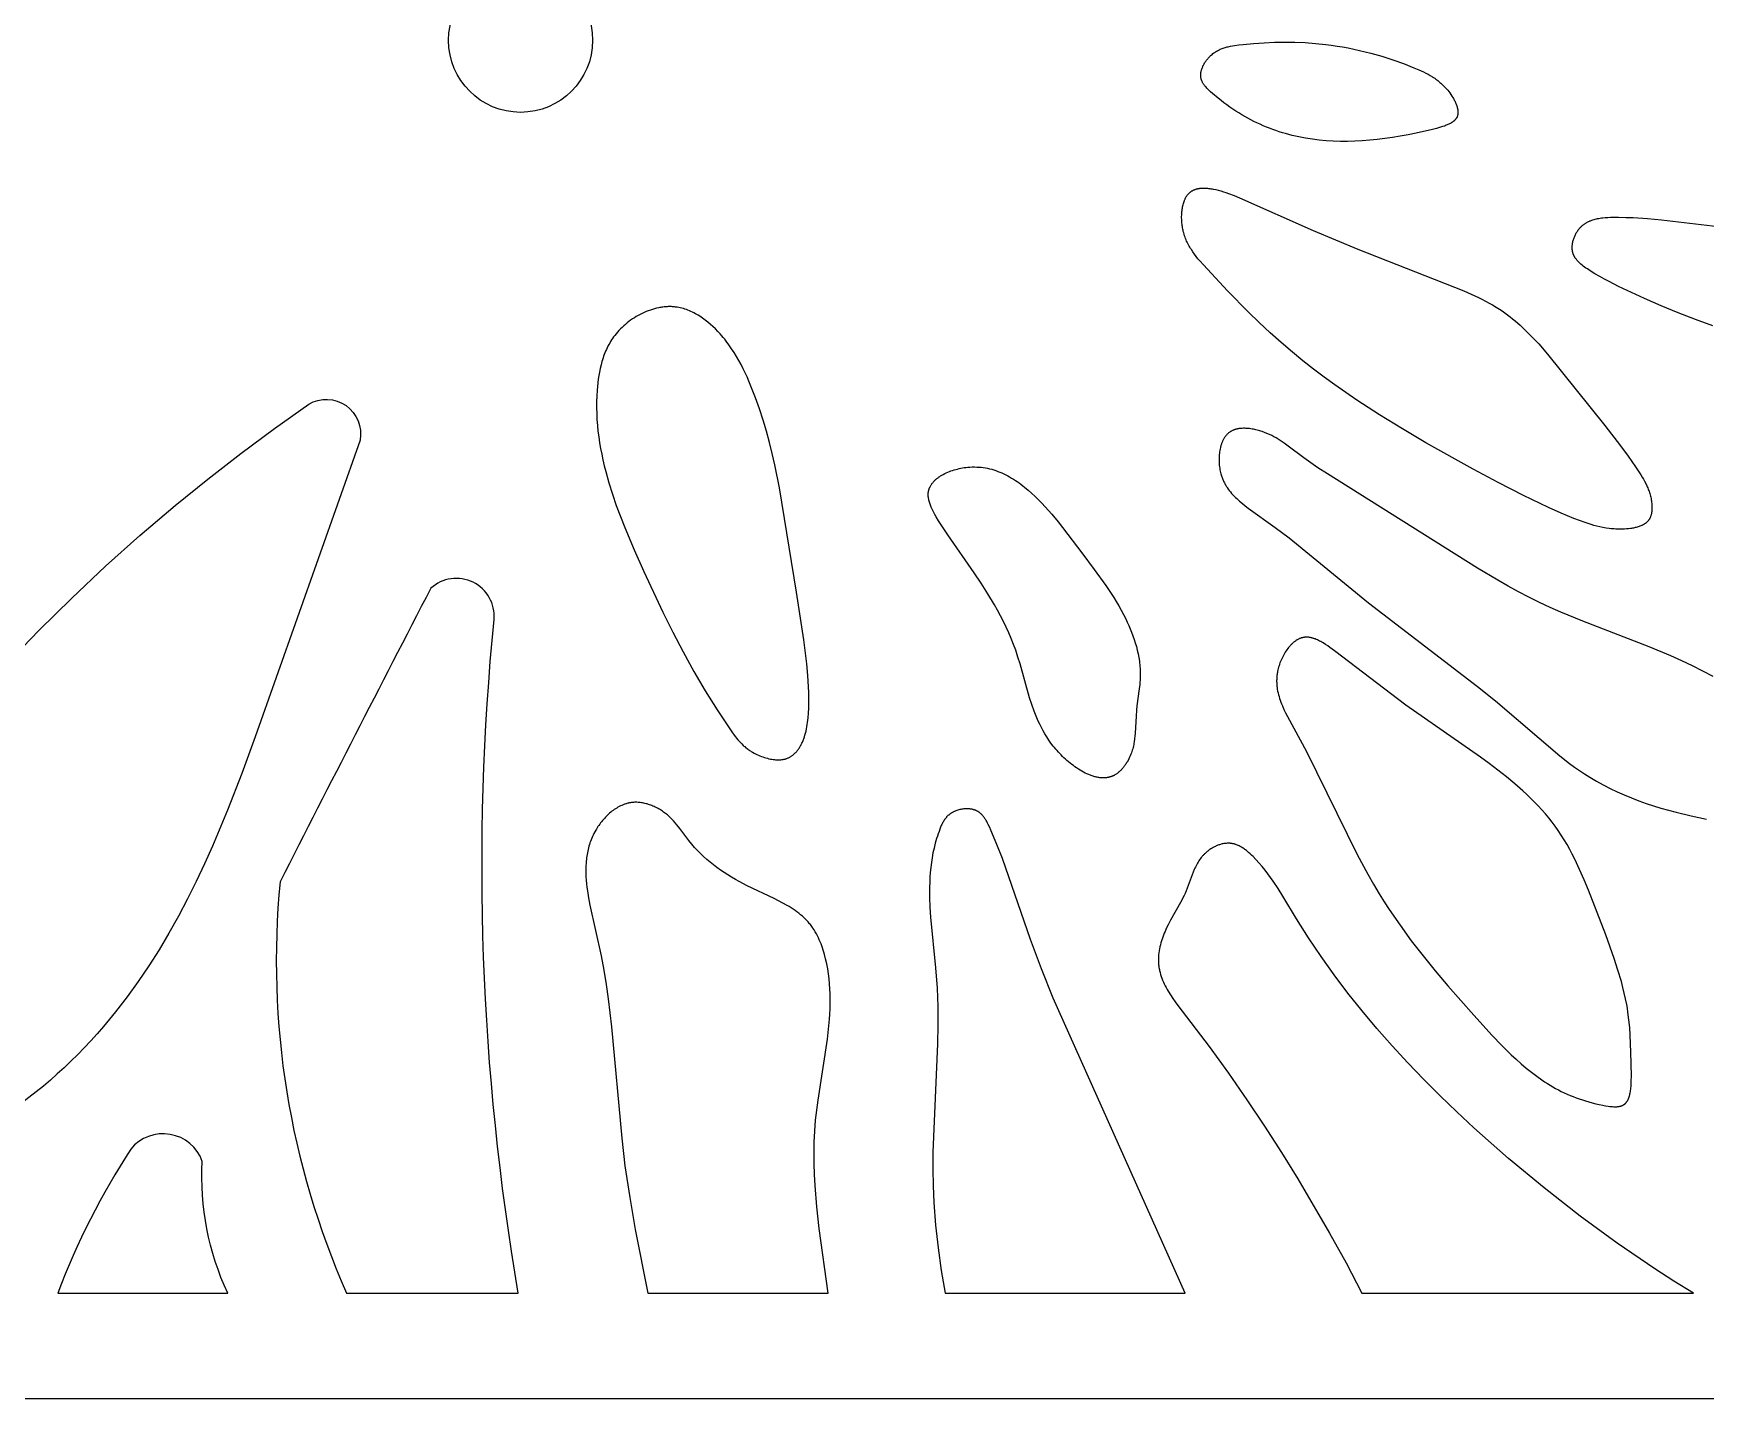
# Model space of a CAD drawing. Header units: millimetres. Extents: x 50 to 1286, y 76 to 815.
# Drawn here: x 620.2 to 937.4, y 75.6 to 334.5 of the extents above; entities that cross this region are included whole.
import ezdxf

# ---------------------------------------------------------------- set-up
doc = ezdxf.new("R2010")
doc.units = ezdxf.units.MM
doc.layers.add('Layer 01', color=1, linetype='Continuous')

msp = doc.modelspace()

# ---------------------------------------------------------------- linework, layer by layer
at = {"layer": 'Layer 01'}
for points in [[(50.3, 75.65), (1285.74, 75.65), (1285.74, 815.26), (50.3, 815.26)], [(849.65, 332.38), (851.64, 332.57), (853.62, 332.7), (855.58, 332.79), (857.54, 332.82), (859.49, 332.8), (861.43, 332.72), (863.37, 332.58), (865.31, 332.38), (866.38, 332.24), (867.46, 332.08), (868.53, 331.9), (869.6, 331.71), (871.73, 331.25), (873.85, 330.73), (875.95, 330.13), (878.02, 329.47), (880.05, 328.75), (882.05, 327.96), (882.96, 327.58), (883.41, 327.38), (883.85, 327.17), (884.29, 326.95), (884.72, 326.72), (885.15, 326.48), (885.57, 326.23), (885.78, 326.09), (885.99, 325.96), (886.19, 325.81), (886.39, 325.67), (886.59, 325.51), (886.79, 325.36), (886.99, 325.19), (887.18, 325.03), (887.37, 324.85), (887.56, 324.68), (887.75, 324.49), (887.93, 324.3), (888.11, 324.1), (888.29, 323.9), (888.47, 323.69), (888.64, 323.47), (888.85, 323.19), (889.06, 322.89), (889.26, 322.59), (889.45, 322.29), (889.54, 322.13), (889.62, 321.97), (889.71, 321.82), (889.79, 321.66), (889.86, 321.5), (889.93, 321.35), (890, 321.19), (890.06, 321.03), (890.12, 320.87), (890.17, 320.72), (890.22, 320.56), (890.26, 320.41), (890.3, 320.26), (890.32, 320.18), (890.33, 320.11), (890.35, 320.03), (890.36, 319.96), (890.37, 319.89), (890.38, 319.81), (890.38, 319.74), (890.39, 319.67), (890.39, 319.6), (890.39, 319.53), (890.39, 319.46), (890.39, 319.39), (890.39, 319.32), (890.38, 319.25), (890.37, 319.19), (890.37, 319.12), (890.35, 319.05), (890.34, 318.99), (890.33, 318.93), (890.31, 318.86), (890.29, 318.8), (890.28, 318.77), (890.27, 318.74), (890.26, 318.71), (890.24, 318.68), (890.23, 318.65), (890.22, 318.61), (890.2, 318.58), (890.19, 318.55), (890.17, 318.52), (890.16, 318.49), (890.14, 318.46), (890.12, 318.43), (890.1, 318.4), (890.08, 318.38), (890.05, 318.32), (890.01, 318.26), (889.96, 318.21), (889.92, 318.15), (889.87, 318.1), (889.82, 318.05), (889.77, 318), (889.72, 317.95), (889.67, 317.9), (889.61, 317.85), (889.55, 317.8), (889.49, 317.75), (889.43, 317.71), (889.37, 317.66), (889.3, 317.62), (889.24, 317.57), (889.17, 317.53), (889.1, 317.49), (888.96, 317.41), (888.81, 317.33), (888.66, 317.25), (888.5, 317.18), (888.34, 317.11), (888.17, 317.04), (888, 316.97), (887.82, 316.91), (887.46, 316.79), (887.09, 316.67), (886.32, 316.46), (885.54, 316.26), (882.47, 315.56), (880.97, 315.25), (879.47, 314.97), (878, 314.73), (876.54, 314.52), (875.09, 314.34), (873.66, 314.2), (872.25, 314.1), (870.85, 314.02), (869.47, 313.99), (868.1, 313.99), (866.75, 314.04), (865.42, 314.12), (864.09, 314.24), (862.79, 314.4), (861.5, 314.6), (860.22, 314.84), (859.59, 314.98), (858.96, 315.13), (858.33, 315.29), (857.71, 315.46), (857.09, 315.64), (856.48, 315.83), (855.87, 316.04), (855.26, 316.25), (854.66, 316.48), (854.06, 316.72), (853.46, 316.97), (852.86, 317.23), (852.28, 317.5), (851.69, 317.79), (851.11, 318.08), (850.53, 318.39), (849.95, 318.71), (849.38, 319.05), (848.81, 319.39), (848.24, 319.75), (847.68, 320.12), (847.12, 320.51), (846.57, 320.9), (846.02, 321.31), (845.47, 321.74), (844.92, 322.17), (843.84, 323.08), (843.48, 323.4), (843.12, 323.73), (842.95, 323.9), (842.79, 324.07), (842.63, 324.25), (842.48, 324.42), (842.41, 324.51), (842.34, 324.6), (842.27, 324.69), (842.21, 324.78), (842.14, 324.87), (842.08, 324.97), (842.03, 325.06), (841.97, 325.16), (841.92, 325.25), (841.88, 325.35), (841.83, 325.45), (841.81, 325.5), (841.79, 325.54), (841.77, 325.59), (841.76, 325.64), (841.74, 325.69), (841.72, 325.74), (841.71, 325.8), (841.7, 325.85), (841.68, 325.9), (841.67, 325.95), (841.66, 326.02), (841.65, 326.09), (841.64, 326.16), (841.63, 326.23), (841.62, 326.3), (841.62, 326.37), (841.61, 326.44), (841.61, 326.52), (841.61, 326.59), (841.61, 326.66), (841.62, 326.74), (841.62, 326.81), (841.63, 326.88), (841.64, 326.96), (841.65, 327.03), (841.66, 327.1), (841.67, 327.18), (841.69, 327.25), (841.71, 327.33), (841.72, 327.4), (841.74, 327.48), (841.76, 327.55), (841.81, 327.7), (841.86, 327.85), (841.92, 328), (841.98, 328.14), (842.04, 328.29), (842.11, 328.43), (842.19, 328.58), (842.27, 328.72), (842.35, 328.86), (842.44, 329), (842.53, 329.14), (842.63, 329.28), (842.72, 329.41), (842.83, 329.54), (842.93, 329.67), (843.04, 329.79), (843.15, 329.91), (843.26, 330.03), (843.37, 330.15), (843.49, 330.26), (843.61, 330.37), (843.77, 330.5), (843.93, 330.63), (844.1, 330.76), (844.26, 330.87), (844.43, 330.98), (844.61, 331.09), (844.78, 331.19), (844.96, 331.28), (845.14, 331.37), (845.32, 331.45), (845.5, 331.53), (845.69, 331.6), (845.88, 331.67), (846.07, 331.73), (846.26, 331.79), (846.45, 331.85), (846.64, 331.9), (846.84, 331.95), (847.23, 332.04), (847.63, 332.12), (848.03, 332.18), (848.84, 332.29)], [(898.26, 282.19), (898.78, 281.84), (899.29, 281.49), (899.79, 281.12), (900.28, 280.74), (900.77, 280.36), (901.25, 279.96), (902.19, 279.14), (903.1, 278.29), (903.99, 277.41), (904.86, 276.51), (905.71, 275.59), (907.36, 273.68), (918.23, 260.11), (921.21, 256.26), (922.66, 254.29), (924.07, 252.29), (924.59, 251.52), (925.1, 250.75), (925.34, 250.35), (925.57, 249.95), (925.79, 249.55), (926.01, 249.14), (926.21, 248.72), (926.3, 248.51), (926.39, 248.3), (926.48, 248.09), (926.56, 247.87), (926.64, 247.65), (926.72, 247.43), (926.79, 247.21), (926.85, 246.98), (926.91, 246.76), (926.97, 246.53), (927.02, 246.29), (927.06, 246.06), (927.1, 245.82), (927.13, 245.58), (927.16, 245.37), (927.18, 245.16), (927.19, 244.94), (927.2, 244.72), (927.2, 244.51), (927.2, 244.3), (927.18, 244.08), (927.18, 243.98), (927.16, 243.88), (927.15, 243.77), (927.14, 243.67), (927.12, 243.57), (927.1, 243.47), (927.08, 243.37), (927.06, 243.27), (927.03, 243.17), (927.01, 243.08), (926.98, 242.98), (926.94, 242.89), (926.91, 242.8), (926.87, 242.71), (926.83, 242.62), (926.79, 242.54), (926.77, 242.5), (926.74, 242.46), (926.72, 242.41), (926.7, 242.37), (926.65, 242.31), (926.61, 242.24), (926.56, 242.18), (926.52, 242.12), (926.47, 242.06), (926.41, 242), (926.36, 241.94), (926.31, 241.88), (926.25, 241.83), (926.19, 241.77), (926.13, 241.72), (926.07, 241.67), (926.01, 241.62), (925.94, 241.57), (925.88, 241.52), (925.81, 241.48), (925.74, 241.43), (925.67, 241.39), (925.6, 241.35), (925.53, 241.31), (925.45, 241.27), (925.38, 241.23), (925.3, 241.19), (925.22, 241.15), (925.06, 241.09), (924.9, 241.02), (924.74, 240.96), (924.57, 240.9), (924.39, 240.85), (924.22, 240.8), (924.04, 240.76), (923.86, 240.72), (923.67, 240.68), (923.49, 240.65), (923.3, 240.62), (923.11, 240.59), (922.73, 240.55), (922.35, 240.51), (921.97, 240.49), (921.59, 240.48), (921.27, 240.47), (920.95, 240.47), (920.63, 240.48), (920.32, 240.5), (920.01, 240.51), (919.7, 240.54), (919.39, 240.57), (919.09, 240.6), (918.5, 240.69), (917.91, 240.79), (917.33, 240.91), (916.76, 241.04), (916.2, 241.19), (915.65, 241.35), (915.1, 241.53), (914.55, 241.71), (913.47, 242.1), (912.4, 242.52), (909.99, 243.52), (907.59, 244.58), (902.8, 246.87), (898.03, 249.31), (893.3, 251.85), (884.31, 256.87), (879.88, 259.47), (875.53, 262.14), (871.25, 264.92), (867.06, 267.82), (865.01, 269.31), (862.98, 270.84), (860.99, 272.41), (859.02, 274.02), (856.89, 275.85), (854.79, 277.73), (852.72, 279.65), (850.69, 281.61), (846.72, 285.64), (842.12, 290.56), (841.42, 291.36), (841.08, 291.76), (840.75, 292.18), (840.43, 292.6), (840.12, 293.03), (839.83, 293.47), (839.69, 293.69), (839.55, 293.92), (839.42, 294.15), (839.29, 294.38), (839.17, 294.62), (839.05, 294.86), (838.94, 295.1), (838.83, 295.35), (838.73, 295.6), (838.64, 295.85), (838.55, 296.11), (838.46, 296.38), (838.38, 296.65), (838.31, 296.92), (838.26, 297.15), (838.21, 297.37), (838.17, 297.61), (838.13, 297.84), (838.1, 298.08), (838.07, 298.31), (838.04, 298.55), (838.02, 298.79), (838.01, 299.03), (838, 299.27), (837.99, 299.5), (837.99, 299.74), (838, 299.98), (838.01, 300.21), (838.02, 300.44), (838.04, 300.68), (838.06, 300.9), (838.09, 301.13), (838.13, 301.35), (838.17, 301.57), (838.21, 301.78), (838.26, 301.99), (838.32, 302.2), (838.38, 302.4), (838.44, 302.59), (838.51, 302.78), (838.55, 302.88), (838.59, 302.97), (838.63, 303.05), (838.67, 303.14), (838.71, 303.23), (838.75, 303.31), (838.8, 303.39), (838.84, 303.47), (838.89, 303.55), (838.94, 303.63), (838.99, 303.7), (839.04, 303.77), (839.1, 303.85), (839.16, 303.92), (839.21, 303.99), (839.27, 304.05), (839.33, 304.12), (839.4, 304.18), (839.46, 304.24), (839.53, 304.3), (839.59, 304.35), (839.66, 304.41), (839.73, 304.46), (839.8, 304.51), (839.87, 304.55), (839.94, 304.6), (840.02, 304.64), (840.09, 304.69), (840.17, 304.72), (840.25, 304.76), (840.33, 304.8), (840.41, 304.83), (840.49, 304.86), (840.57, 304.89), (840.66, 304.92), (840.74, 304.95), (840.83, 304.97), (840.91, 305), (841, 305.02), (841.09, 305.04), (841.18, 305.05), (841.27, 305.07), (841.37, 305.08), (841.46, 305.1), (841.56, 305.11), (841.65, 305.12), (841.85, 305.13), (842.04, 305.14), (842.25, 305.14), (842.45, 305.14), (842.66, 305.13), (842.87, 305.11), (843.09, 305.09), (843.31, 305.06), (843.53, 305.03), (843.76, 304.99), (843.99, 304.95), (844.45, 304.85), (844.93, 304.74), (845.41, 304.6), (845.9, 304.46), (846.4, 304.29), (846.91, 304.12), (847.94, 303.73), (848.99, 303.31), (862.93, 297.1), (871.38, 293.55), (891.5, 285.64), (892.89, 285.04), (894.28, 284.4), (894.96, 284.06), (895.64, 283.71), (896.31, 283.35), (896.97, 282.98), (897.62, 282.59)], [(764.58, 197.94), (764.69, 198.05), (764.8, 198.16), (764.91, 198.28), (765.01, 198.4), (765.11, 198.52), (765.21, 198.64), (765.3, 198.77), (765.4, 198.91), (765.49, 199.04), (765.57, 199.18), (765.66, 199.32), (765.74, 199.47), (765.82, 199.62), (765.9, 199.77), (765.97, 199.92), (766.05, 200.08), (766.12, 200.24), (766.19, 200.41), (766.25, 200.57), (766.32, 200.74), (766.44, 201.09), (766.55, 201.45), (766.65, 201.82), (766.75, 202.2), (766.84, 202.6), (766.91, 203), (766.99, 203.41), (767.05, 203.83), (767.11, 204.26), (767.15, 204.7), (767.23, 205.61), (767.28, 206.54), (767.3, 207.51), (767.3, 208.5), (767.28, 209.52), (767.24, 210.57), (767.09, 212.71), (766.88, 214.93), (766.31, 219.47), (764.91, 228.52), (761.7, 248.32), (760.82, 252.68), (760.33, 254.82), (759.8, 256.93), (759.22, 259.04), (758.6, 261.15), (757.91, 263.26), (757.16, 265.39), (756.56, 266.97), (755.91, 268.55), (755.57, 269.33), (755.21, 270.12), (754.83, 270.9), (754.43, 271.67), (754.02, 272.44), (753.58, 273.2), (753.12, 273.95), (752.64, 274.68), (752.13, 275.41), (751.6, 276.12), (751.32, 276.47), (751.04, 276.81), (750.75, 277.15), (750.45, 277.49), (750.02, 277.96), (749.56, 278.43), (749.1, 278.87), (748.62, 279.31), (748.13, 279.73), (747.88, 279.93), (747.62, 280.12), (747.37, 280.31), (747.11, 280.5), (746.84, 280.68), (746.58, 280.85), (746.31, 281.02), (746.04, 281.18), (745.77, 281.33), (745.49, 281.48), (745.21, 281.62), (744.93, 281.75), (744.65, 281.88), (744.36, 281.99), (744.07, 282.1), (743.78, 282.2), (743.49, 282.29), (743.19, 282.37), (742.9, 282.44), (742.6, 282.5), (742.3, 282.55), (741.99, 282.59), (741.8, 282.62), (741.6, 282.63), (741.4, 282.65), (741.21, 282.66), (741.01, 282.66), (740.81, 282.66), (740.61, 282.66), (740.41, 282.65), (740.21, 282.64), (740.01, 282.62), (739.81, 282.6), (739.61, 282.58), (739.41, 282.55), (739.21, 282.52), (739.01, 282.49), (738.81, 282.45), (738.41, 282.37), (738.01, 282.26), (737.61, 282.15), (737.22, 282.02), (736.83, 281.88), (736.44, 281.73), (736.05, 281.56), (735.67, 281.39), (735.29, 281.2), (734.92, 281), (734.55, 280.78), (734.19, 280.56), (733.83, 280.33), (733.48, 280.09), (733.14, 279.84), (732.81, 279.58), (732.48, 279.31), (732.17, 279.03), (731.86, 278.74), (731.56, 278.45), (731.27, 278.14), (730.99, 277.84), (730.73, 277.52), (730.47, 277.2), (730.26, 276.92), (730.06, 276.63), (729.87, 276.35), (729.68, 276.05), (729.51, 275.76), (729.34, 275.46), (729.18, 275.15), (729.02, 274.85), (728.88, 274.54), (728.74, 274.22), (728.61, 273.91), (728.48, 273.59), (728.36, 273.26), (728.25, 272.94), (728.14, 272.61), (728.04, 272.29), (727.95, 271.95), (727.86, 271.62), (727.7, 270.95), (727.56, 270.27), (727.44, 269.59), (727.33, 268.91), (727.25, 268.22), (727.17, 267.53), (727.12, 266.84), (727.05, 265.72), (727.02, 264.6), (727.01, 263.49), (727.04, 262.38), (727.09, 261.27), (727.18, 260.16), (727.29, 259.06), (727.43, 257.96), (727.59, 256.86), (727.78, 255.77), (727.99, 254.68), (728.22, 253.59), (728.47, 252.5), (728.75, 251.42), (729.35, 249.27), (730.03, 247.12), (730.76, 244.99), (731.55, 242.87), (732.38, 240.76), (734.16, 236.57), (736.01, 232.42), (739.61, 224.75), (741.48, 220.96), (743.42, 217.22), (745.46, 213.51), (747.6, 209.84), (749.87, 206.21), (752.28, 202.61), (752.7, 202.02), (753.14, 201.42), (753.36, 201.13), (753.59, 200.85), (753.82, 200.56), (754.06, 200.28), (754.31, 200.01), (754.57, 199.75), (754.84, 199.49), (754.98, 199.36), (755.12, 199.24), (755.26, 199.11), (755.41, 198.99), (755.56, 198.88), (755.71, 198.76), (755.87, 198.65), (756.03, 198.54), (756.19, 198.43), (756.36, 198.32), (756.62, 198.17), (756.88, 198.02), (757.16, 197.88), (757.43, 197.75), (757.72, 197.62), (758, 197.51), (758.29, 197.39), (758.58, 197.29), (758.86, 197.2), (759.15, 197.11), (759.44, 197.03), (759.72, 196.96), (760, 196.9), (760.27, 196.85), (760.53, 196.81), (760.79, 196.78), (760.96, 196.76), (761.11, 196.75), (761.27, 196.74), (761.42, 196.74), (761.57, 196.74), (761.71, 196.74), (761.86, 196.75), (762, 196.76), (762.13, 196.78), (762.27, 196.8), (762.4, 196.82), (762.52, 196.84), (762.65, 196.87), (762.77, 196.9), (762.89, 196.94), (763.01, 196.97), (763.12, 197.01), (763.23, 197.06), (763.34, 197.1), (763.45, 197.15), (763.56, 197.21), (763.66, 197.26), (763.76, 197.32), (763.86, 197.38), (763.96, 197.44), (764.05, 197.51), (764.14, 197.57), (764.23, 197.64), (764.32, 197.71), (764.41, 197.79), (764.5, 197.86)], [(797.41, 252.22), (797.84, 252.25), (798.27, 252.27), (798.7, 252.27), (799.12, 252.26), (799.53, 252.24), (799.95, 252.2), (800.35, 252.15), (800.76, 252.09), (801.16, 252.01), (801.56, 251.92), (801.96, 251.82), (802.35, 251.7), (802.74, 251.58), (803.12, 251.44), (803.51, 251.29), (803.88, 251.13), (804.26, 250.96), (804.63, 250.78), (805, 250.59), (805.37, 250.38), (805.73, 250.17), (806.09, 249.95), (806.45, 249.72), (806.8, 249.49), (807.16, 249.24), (807.5, 248.98), (807.85, 248.72), (808.19, 248.45), (808.87, 247.89), (809.54, 247.3), (810.2, 246.68), (810.84, 246.04), (811.48, 245.38), (812.11, 244.7), (813.34, 243.3), (814.54, 241.86), (819.04, 235.96), (821.39, 232.84), (823.59, 229.81), (824.62, 228.29), (825.12, 227.51), (825.6, 226.73), (826.07, 225.94), (826.52, 225.14), (826.96, 224.32), (827.38, 223.49), (827.68, 222.86), (827.97, 222.22), (828.24, 221.57), (828.51, 220.92), (828.75, 220.25), (828.99, 219.58), (829.2, 218.91), (829.4, 218.23), (829.57, 217.55), (829.73, 216.86), (829.86, 216.17), (829.97, 215.47), (830.02, 215.13), (830.06, 214.78), (830.09, 214.43), (830.12, 214.08), (830.14, 213.73), (830.15, 213.39), (830.15, 213.04), (830.15, 212.69), (830.14, 212.28), (830.11, 211.87), (830.08, 211.46), (830.05, 211.05), (829.95, 210.23), (829.51, 206.95), (829.42, 206.13), (829.35, 205.04), (829.25, 202.87), (829.18, 201.78), (829.13, 201.24), (829.07, 200.7), (828.99, 200.17), (828.95, 199.9), (828.9, 199.63), (828.84, 199.37), (828.78, 199.1), (828.71, 198.84), (828.63, 198.57), (828.55, 198.31), (828.46, 198.05), (828.36, 197.79), (828.25, 197.52), (828.12, 197.23), (827.98, 196.93), (827.83, 196.64), (827.66, 196.36), (827.58, 196.22), (827.49, 196.08), (827.4, 195.94), (827.31, 195.81), (827.21, 195.67), (827.12, 195.54), (827.02, 195.41), (826.92, 195.29), (826.81, 195.16), (826.71, 195.04), (826.6, 194.92), (826.49, 194.81), (826.38, 194.7), (826.27, 194.59), (826.15, 194.49), (826.04, 194.39), (825.92, 194.29), (825.8, 194.2), (825.68, 194.11), (825.55, 194.02), (825.43, 193.94), (825.3, 193.87), (825.17, 193.8), (825.11, 193.77), (825.04, 193.73), (824.97, 193.7), (824.9, 193.67), (824.83, 193.64), (824.76, 193.61), (824.69, 193.58), (824.62, 193.56), (824.55, 193.53), (824.47, 193.51), (824.4, 193.49), (824.33, 193.46), (824.25, 193.45), (824.18, 193.43), (824.1, 193.41), (824.03, 193.4), (823.88, 193.37), (823.73, 193.35), (823.57, 193.33), (823.42, 193.32), (823.26, 193.31), (823.11, 193.31), (822.95, 193.32), (822.79, 193.32), (822.63, 193.33), (822.47, 193.35), (822.31, 193.37), (822.15, 193.4), (821.99, 193.43), (821.83, 193.46), (821.67, 193.5), (821.5, 193.54), (821.34, 193.59), (821.18, 193.64), (821.01, 193.69), (820.85, 193.75), (820.69, 193.81), (820.52, 193.87), (820.36, 193.94), (820.03, 194.08), (819.7, 194.24), (819.37, 194.41), (819.05, 194.59), (818.72, 194.78), (818.4, 194.99), (818.08, 195.2), (817.76, 195.42), (817.45, 195.64), (817.14, 195.88), (816.84, 196.12), (816.54, 196.37), (816.24, 196.62), (815.95, 196.88), (815.67, 197.14), (815.4, 197.4), (815.13, 197.67), (814.86, 197.94), (814.61, 198.22), (814.36, 198.5), (814.11, 198.78), (813.88, 199.06), (813.65, 199.34), (813.21, 199.91), (812.8, 200.49), (812.41, 201.08), (812.04, 201.67), (811.7, 202.27), (811.38, 202.87), (811.07, 203.48), (810.78, 204.09), (810.51, 204.71), (810.26, 205.33), (810.01, 205.96), (809.57, 207.22), (809.16, 208.5), (807.34, 214.94), (806.95, 216.23), (806.52, 217.51), (806.11, 218.62), (805.67, 219.72), (805.2, 220.82), (804.71, 221.91), (804.18, 222.99), (803.64, 224.05), (803.07, 225.11), (802.48, 226.16), (801.25, 228.22), (799.98, 230.24), (798.67, 232.21), (793.64, 239.38), (792.38, 241.28), (791.89, 242.05), (791.42, 242.84), (791.19, 243.23), (790.98, 243.63), (790.78, 244.03), (790.59, 244.42), (790.5, 244.62), (790.42, 244.82), (790.35, 245.01), (790.28, 245.21), (790.21, 245.4), (790.15, 245.59), (790.1, 245.78), (790.05, 245.97), (790.01, 246.16), (789.99, 246.26), (789.98, 246.35), (789.96, 246.44), (789.95, 246.53), (789.94, 246.62), (789.93, 246.72), (789.93, 246.81), (789.92, 246.9), (789.92, 246.98), (789.92, 247.07), (789.92, 247.16), (789.93, 247.25), (789.93, 247.34), (789.94, 247.42), (789.95, 247.49), (789.96, 247.55), (789.97, 247.61), (789.98, 247.68), (790, 247.74), (790.01, 247.8), (790.03, 247.86), (790.04, 247.92), (790.06, 247.98), (790.08, 248.04), (790.1, 248.1), (790.12, 248.16), (790.14, 248.22), (790.17, 248.28), (790.19, 248.34), (790.22, 248.4), (790.24, 248.46), (790.27, 248.51), (790.33, 248.63), (790.39, 248.74), (790.46, 248.85), (790.53, 248.96), (790.6, 249.07), (790.68, 249.17), (790.77, 249.28), (790.85, 249.38), (790.94, 249.48), (791.03, 249.58), (791.13, 249.68), (791.23, 249.77), (791.33, 249.87), (791.44, 249.96), (791.55, 250.05), (791.66, 250.14), (791.78, 250.23), (791.89, 250.31), (792.01, 250.4), (792.14, 250.48), (792.26, 250.56), (792.39, 250.64), (792.52, 250.72), (792.79, 250.87), (793.06, 251.01), (793.35, 251.15), (793.64, 251.27), (793.94, 251.39), (794.24, 251.51), (794.54, 251.61), (794.86, 251.71), (795.17, 251.8), (795.49, 251.88), (795.81, 251.96), (796.13, 252.03), (796.45, 252.09), (796.77, 252.14), (797.09, 252.18)], [(909.42, 183.32), (908.84, 184.14), (908.24, 184.93), (907.62, 185.72), (906.98, 186.49), (906.31, 187.25), (905.63, 187.99), (904.93, 188.72), (904.21, 189.44), (903.48, 190.14), (902.73, 190.84), (901.2, 192.2), (899.61, 193.51), (897.99, 194.79), (896.34, 196.04), (894.67, 197.26), (880.54, 207.08), (867, 217.38), (866.13, 218.03), (865.7, 218.33), (865.26, 218.63), (864.82, 218.9), (864.61, 219.03), (864.39, 219.15), (864.17, 219.27), (863.95, 219.38), (863.74, 219.48), (863.52, 219.57), (863.3, 219.66), (863.2, 219.7), (863.09, 219.74), (862.98, 219.77), (862.88, 219.81), (862.77, 219.84), (862.66, 219.86), (862.56, 219.89), (862.45, 219.91), (862.35, 219.93), (862.24, 219.95), (862.13, 219.97), (862.03, 219.98), (861.93, 219.99), (861.82, 219.99), (861.72, 220), (861.61, 220), (861.51, 219.99), (861.41, 219.99), (861.31, 219.98), (861.2, 219.96), (861.1, 219.95), (861, 219.93), (860.95, 219.92), (860.89, 219.9), (860.79, 219.88), (860.68, 219.85), (860.58, 219.81), (860.47, 219.77), (860.37, 219.73), (860.26, 219.68), (860.16, 219.63), (860.06, 219.58), (859.96, 219.52), (859.86, 219.47), (859.76, 219.4), (859.66, 219.34), (859.56, 219.27), (859.46, 219.2), (859.36, 219.12), (859.27, 219.05), (859.17, 218.97), (859.08, 218.89), (858.99, 218.8), (858.89, 218.71), (858.8, 218.62), (858.71, 218.53), (858.62, 218.44), (858.45, 218.24), (858.28, 218.04), (858.11, 217.82), (857.95, 217.6), (857.79, 217.38), (857.64, 217.14), (857.49, 216.91), (857.35, 216.66), (857.22, 216.41), (857.09, 216.16), (856.97, 215.9), (856.86, 215.64), (856.75, 215.38), (856.64, 215.11), (856.55, 214.85), (856.46, 214.58), (856.38, 214.31), (856.31, 214.05), (856.24, 213.78), (856.19, 213.51), (856.15, 213.32), (856.12, 213.13), (856.09, 212.93), (856.07, 212.74), (856.05, 212.55), (856.03, 212.36), (856.02, 212.18), (856.02, 211.99), (856.01, 211.8), (856.01, 211.61), (856.02, 211.43), (856.02, 211.24), (856.03, 211.06), (856.05, 210.88), (856.07, 210.69), (856.09, 210.51), (856.11, 210.33), (856.14, 210.15), (856.2, 209.79), (856.28, 209.43), (856.37, 209.08), (856.46, 208.73), (856.57, 208.37), (856.69, 208.03), (856.81, 207.68), (856.95, 207.33), (857.09, 206.99), (857.39, 206.31), (857.72, 205.63), (858.07, 204.95), (861.67, 198.32), (871.28, 178.8), (873.29, 175.04), (874.35, 173.19), (875.44, 171.36), (876.39, 169.84), (877.37, 168.34), (879.41, 165.37), (881.55, 162.45), (883.78, 159.58), (886.09, 156.73), (888.47, 153.91), (893.38, 148.32), (896.88, 144.48), (898.68, 142.62), (900.52, 140.83), (901.45, 139.96), (902.4, 139.12), (903.36, 138.31), (904.34, 137.52), (905.33, 136.78), (906.33, 136.06), (906.84, 135.72), (907.36, 135.39), (907.88, 135.07), (908.4, 134.76), (908.93, 134.46), (909.46, 134.17), (910, 133.89), (910.55, 133.62), (911.1, 133.37), (911.66, 133.12), (912.23, 132.89), (912.81, 132.67), (913.4, 132.45), (914, 132.25), (914.62, 132.06), (915.24, 131.88), (915.88, 131.71), (916.53, 131.55), (917.2, 131.4), (917.88, 131.26), (918.4, 131.16), (918.92, 131.07), (919.18, 131.04), (919.44, 131.01), (919.69, 130.99), (919.94, 130.97), (920.06, 130.97), (920.19, 130.97), (920.31, 130.97), (920.42, 130.97), (920.54, 130.98), (920.65, 130.99), (920.77, 131), (920.88, 131.02), (920.99, 131.03), (921.09, 131.05), (921.14, 131.07), (921.2, 131.08), (921.25, 131.09), (921.3, 131.11), (921.35, 131.12), (921.39, 131.14), (921.44, 131.16), (921.49, 131.17), (921.54, 131.19), (921.58, 131.21), (921.63, 131.23), (921.67, 131.26), (921.71, 131.28), (921.75, 131.3), (921.79, 131.32), (921.82, 131.34), (921.86, 131.37), (921.9, 131.39), (921.93, 131.41), (921.97, 131.44), (922, 131.47), (922.03, 131.49), (922.07, 131.52), (922.1, 131.55), (922.13, 131.58), (922.16, 131.61), (922.19, 131.64), (922.22, 131.67), (922.25, 131.71), (922.28, 131.74), (922.31, 131.77), (922.34, 131.81), (922.37, 131.84), (922.39, 131.88), (922.42, 131.91), (922.44, 131.95), (922.49, 132.02), (922.54, 132.1), (922.59, 132.18), (922.63, 132.27), (922.68, 132.35), (922.72, 132.44), (922.76, 132.53), (922.79, 132.62), (922.83, 132.71), (922.86, 132.81), (922.89, 132.9), (922.92, 133), (922.95, 133.1), (922.98, 133.21), (923.03, 133.42), (923.08, 133.63), (923.12, 133.86), (923.15, 134.08), (923.18, 134.32), (923.2, 134.55), (923.23, 134.79), (923.26, 135.28), (923.28, 135.79), (923.29, 136.8), (923.21, 141.33), (923.08, 144.51), (922.97, 146.01), (922.83, 147.47), (922.64, 148.92), (922.53, 149.64), (922.4, 150.36), (922.19, 151.43), (921.95, 152.51), (921.69, 153.6), (921.4, 154.69), (920.75, 156.89), (920.03, 159.1), (918.42, 163.56), (915.13, 172.04), (914.32, 174.02), (913.47, 175.97), (912.57, 177.89), (912.09, 178.83), (911.6, 179.76), (911.09, 180.67), (910.56, 181.57), (910, 182.45)], [(770.92, 95.65), (769.24, 107.88), (768.79, 111.97), (768.46, 116.07), (768.36, 118.12), (768.29, 120.18), (768.28, 122.23), (768.32, 124.28), (768.41, 126.34), (768.57, 128.4), (768.77, 130.32), (769.02, 132.24), (770.79, 143.76), (771.02, 145.68), (771.19, 147.59), (771.26, 148.55), (771.3, 149.51), (771.33, 150.46), (771.34, 151.42), (771.32, 152.37), (771.28, 153.32), (771.22, 154.28), (771.13, 155.23), (771.01, 156.18), (770.86, 157.13), (770.68, 158.08), (770.46, 159.02), (770.25, 159.85), (770.13, 160.25), (770.01, 160.66), (769.87, 161.07), (769.73, 161.47), (769.59, 161.86), (769.43, 162.26), (769.26, 162.64), (769.09, 163.02), (768.9, 163.4), (768.71, 163.77), (768.51, 164.12), (768.29, 164.48), (768.07, 164.82), (767.96, 164.98), (767.84, 165.15), (767.71, 165.33), (767.57, 165.5), (767.43, 165.67), (767.29, 165.84), (767.15, 166), (767, 166.16), (766.85, 166.32), (766.7, 166.48), (766.38, 166.78), (766.06, 167.08), (765.73, 167.36), (765.38, 167.64), (765.03, 167.91), (764.67, 168.17), (764.3, 168.42), (763.93, 168.67), (763.54, 168.91), (763.15, 169.14), (762.36, 169.59), (761.54, 170.03), (760.7, 170.45), (755.59, 172.88), (754.08, 173.66), (753.34, 174.07), (752.61, 174.5), (751.9, 174.93), (751.2, 175.38), (750.51, 175.84), (749.84, 176.32), (749.18, 176.82), (748.54, 177.33), (747.92, 177.85), (747.31, 178.4), (746.73, 178.96), (746.16, 179.54), (745.61, 180.14), (745.35, 180.44), (745.09, 180.75), (744.51, 181.48), (742.84, 183.71), (742.26, 184.44), (741.95, 184.8), (741.64, 185.15), (741.32, 185.49), (741.15, 185.65), (740.98, 185.82), (740.81, 185.98), (740.64, 186.14), (740.46, 186.29), (740.27, 186.44), (740.09, 186.58), (739.91, 186.72), (739.73, 186.85), (739.54, 186.99), (739.35, 187.11), (739.15, 187.24), (738.96, 187.36), (738.76, 187.47), (738.55, 187.58), (738.35, 187.69), (738.14, 187.79), (737.93, 187.89), (737.72, 187.98), (737.51, 188.07), (737.29, 188.15), (737.08, 188.23), (736.86, 188.3), (736.64, 188.37), (736.42, 188.43), (736.2, 188.48), (735.98, 188.53), (735.76, 188.57), (735.54, 188.61), (735.32, 188.64), (735.1, 188.66), (734.88, 188.68), (734.66, 188.69), (734.44, 188.69), (734.22, 188.69), (734, 188.68), (733.78, 188.66), (733.67, 188.64), (733.56, 188.63), (733.43, 188.61), (733.3, 188.59), (733.17, 188.56), (733.05, 188.53), (732.92, 188.5), (732.79, 188.47), (732.66, 188.43), (732.54, 188.4), (732.41, 188.35), (732.29, 188.31), (732.16, 188.26), (732.04, 188.22), (731.91, 188.17), (731.79, 188.11), (731.55, 188), (731.31, 187.88), (731.07, 187.75), (730.84, 187.61), (730.6, 187.46), (730.38, 187.31), (730.15, 187.15), (729.93, 186.98), (729.72, 186.81), (729.5, 186.63), (729.29, 186.44), (729.09, 186.25), (728.89, 186.05), (728.69, 185.85), (728.5, 185.64), (728.31, 185.43), (728.13, 185.21), (727.95, 184.99), (727.78, 184.77), (727.61, 184.54), (727.45, 184.32), (727.29, 184.09), (727.14, 183.85), (727, 183.62), (726.85, 183.38), (726.69, 183.09), (726.53, 182.79), (726.39, 182.49), (726.25, 182.19), (726.11, 181.89), (725.99, 181.59), (725.88, 181.29), (725.77, 180.98), (725.67, 180.68), (725.58, 180.37), (725.49, 180.06), (725.41, 179.75), (725.34, 179.43), (725.28, 179.12), (725.22, 178.8), (725.17, 178.48), (725.12, 178.17), (725.09, 177.85), (725.05, 177.53), (725.03, 177.2), (724.99, 176.56), (724.98, 175.9), (724.98, 175.25), (725.01, 174.59), (725.05, 173.92), (725.11, 173.26), (725.18, 172.59), (725.27, 171.92), (725.49, 170.56), (725.74, 169.21), (727.88, 159.61), (728.39, 156.87), (728.83, 154.15), (729.23, 151.45), (729.88, 146.09), (731.78, 125.04), (732.4, 119.79), (733.3, 113.76), (734.37, 107.72), (736.77, 95.65)], [(838.66, 95.65), (813.63, 151.54), (811.39, 157.1), (809.31, 162.67), (804, 178.05), (802.96, 180.7), (801.82, 183.39), (801.58, 183.94), (801.32, 184.49), (801.19, 184.75), (801.05, 185.02), (800.9, 185.27), (800.82, 185.39), (800.75, 185.51), (800.67, 185.63), (800.59, 185.75), (800.5, 185.86), (800.42, 185.98), (800.33, 186.08), (800.24, 186.19), (800.15, 186.29), (800.05, 186.39), (799.96, 186.48), (799.86, 186.57), (799.8, 186.62), (799.75, 186.66), (799.7, 186.7), (799.65, 186.75), (799.59, 186.79), (799.54, 186.82), (799.48, 186.86), (799.42, 186.9), (799.37, 186.93), (799.31, 186.97), (799.25, 187), (799.19, 187.03), (799.11, 187.07), (799.03, 187.11), (798.95, 187.15), (798.87, 187.18), (798.79, 187.21), (798.71, 187.24), (798.63, 187.27), (798.54, 187.29), (798.45, 187.32), (798.37, 187.34), (798.28, 187.36), (798.19, 187.38), (798.1, 187.39), (798.01, 187.41), (797.92, 187.42), (797.83, 187.43), (797.74, 187.44), (797.64, 187.45), (797.55, 187.46), (797.46, 187.46), (797.36, 187.46), (797.27, 187.46), (797.17, 187.46), (797.08, 187.46), (796.89, 187.45), (796.7, 187.43), (796.5, 187.41), (796.31, 187.38), (796.12, 187.35), (795.93, 187.3), (795.75, 187.26), (795.56, 187.2), (795.38, 187.14), (795.19, 187.08), (795.02, 187), (794.93, 186.97), (794.84, 186.93), (794.75, 186.89), (794.67, 186.84), (794.59, 186.8), (794.5, 186.75), (794.42, 186.71), (794.34, 186.66), (794.26, 186.61), (794.18, 186.56), (794.11, 186.51), (794.03, 186.45), (793.96, 186.4), (793.88, 186.34), (793.81, 186.28), (793.74, 186.23), (793.67, 186.17), (793.61, 186.1), (793.54, 186.04), (793.48, 185.98), (793.42, 185.91), (793.36, 185.84), (793.3, 185.77), (793.24, 185.7), (793.18, 185.63), (793.13, 185.56), (793.07, 185.49), (793.02, 185.41), (792.92, 185.26), (792.83, 185.11), (792.74, 184.95), (792.65, 184.79), (792.57, 184.63), (792.49, 184.47), (792.41, 184.3), (792.27, 183.96), (792.14, 183.62), (791.97, 183.18), (791.81, 182.73), (791.66, 182.28), (791.52, 181.83), (791.26, 180.93), (791.03, 180.02), (790.83, 179.11), (790.66, 178.19), (790.52, 177.27), (790.41, 176.34), (790.32, 175.41), (790.25, 174.48), (790.2, 173.54), (790.18, 172.6), (790.17, 171.66), (790.18, 170.71), (790.24, 168.81), (790.36, 166.91), (791.28, 157.31), (791.59, 153.48), (791.68, 151.71), (791.74, 149.94), (791.77, 146.42), (791.7, 142.92), (790.81, 122.33), (790.8, 119.16), (790.86, 116), (791, 112.84), (791.31, 108.52), (791.78, 104.21), (792.38, 99.92), (793.12, 95.65)], [(935.05, 95.65), (931.37, 97.92), (927.74, 100.25), (920.6, 105.11), (913.61, 110.22), (906.76, 115.57), (900, 121.16), (893.41, 126.98), (890.18, 129.98), (887.01, 133.03), (883.91, 136.14), (880.87, 139.3), (877.91, 142.52), (875.03, 145.8), (872.24, 149.13), (869.54, 152.52), (866.94, 155.96), (864.45, 159.46), (862.06, 163.01), (859.79, 166.62), (857.2, 170.91), (856.3, 172.34), (855.35, 173.75), (854.86, 174.45), (854.34, 175.14), (853.81, 175.83), (853.25, 176.51), (852.67, 177.18), (852.06, 177.85), (851.54, 178.39), (851.26, 178.66), (850.99, 178.92), (850.7, 179.17), (850.42, 179.42), (850.27, 179.53), (850.13, 179.65), (849.98, 179.76), (849.83, 179.86), (849.68, 179.97), (849.52, 180.06), (849.37, 180.16), (849.22, 180.25), (849.06, 180.33), (848.9, 180.42), (848.74, 180.49), (848.58, 180.56), (848.42, 180.63), (848.26, 180.69), (848.18, 180.71), (848.09, 180.74), (848.01, 180.76), (847.93, 180.79), (847.85, 180.81), (847.76, 180.83), (847.68, 180.84), (847.59, 180.86), (847.51, 180.88), (847.42, 180.89), (847.34, 180.9), (847.25, 180.91), (847.17, 180.92), (847.1, 180.92), (847.02, 180.93), (846.94, 180.93), (846.86, 180.93), (846.78, 180.93), (846.62, 180.92), (846.46, 180.91), (846.3, 180.9), (846.14, 180.88), (845.98, 180.85), (845.82, 180.82), (845.66, 180.79), (845.5, 180.75), (845.34, 180.7), (845.18, 180.65), (845.02, 180.6), (844.86, 180.54), (844.7, 180.48), (844.55, 180.41), (844.39, 180.34), (844.24, 180.27), (844.09, 180.19), (843.94, 180.11), (843.79, 180.02), (843.64, 179.94), (843.5, 179.85), (843.36, 179.75), (843.22, 179.65), (843.08, 179.55), (842.95, 179.45), (842.82, 179.34), (842.69, 179.24), (842.56, 179.13), (842.44, 179.01), (842.34, 178.92), (842.25, 178.82), (842.15, 178.73), (842.06, 178.63), (841.97, 178.53), (841.89, 178.43), (841.72, 178.22), (841.56, 178.01), (841.4, 177.8), (841.26, 177.58), (841.12, 177.35), (840.98, 177.13), (840.85, 176.89), (840.73, 176.66), (840.61, 176.42), (840.5, 176.18), (840.38, 175.94), (840.17, 175.45), (839.98, 174.95), (839.05, 172.42), (838.85, 171.92), (838.65, 171.43), (838.45, 170.99), (838.24, 170.55), (838.02, 170.12), (837.8, 169.69), (835.89, 166.33), (835.43, 165.47), (835.21, 165.02), (835, 164.57), (834.84, 164.22), (834.69, 163.87), (834.55, 163.5), (834.41, 163.14), (834.28, 162.77), (834.16, 162.4), (834.05, 162.03), (833.95, 161.65), (833.86, 161.28), (833.78, 160.9), (833.71, 160.52), (833.66, 160.15), (833.61, 159.77), (833.6, 159.58), (833.58, 159.4), (833.58, 159.21), (833.57, 159.02), (833.57, 158.84), (833.57, 158.65), (833.58, 158.46), (833.59, 158.27), (833.6, 158.08), (833.62, 157.9), (833.64, 157.71), (833.67, 157.52), (833.69, 157.34), (833.73, 157.15), (833.76, 156.97), (833.8, 156.78), (833.85, 156.6), (833.89, 156.42), (834, 156.05), (834.11, 155.69), (834.24, 155.33), (834.38, 154.97), (834.53, 154.62), (834.69, 154.26), (834.86, 153.91), (835.04, 153.56), (835.23, 153.22), (835.43, 152.87), (835.85, 152.19), (836.29, 151.5), (836.75, 150.83), (837.24, 150.16), (843.18, 142.38), (846.87, 137.32), (850.38, 132.31), (853.72, 127.31), (856.94, 122.31), (860.05, 117.28), (866.06, 107), (869.19, 101.38), (872.19, 95.65)]]:
    msp.add_lwpolyline(points, close=True, dxfattribs=at)
for points in [[(938.77, 279.01), (935.46, 280.23), (932.18, 281.5), (928.95, 282.84), (925.77, 284.22), (920.85, 286.5), (919.07, 287.4), (918.17, 287.88), (917.28, 288.38), (916.37, 288.91), (915.47, 289.47), (914.94, 289.81), (914.68, 289.99), (914.43, 290.17), (914.18, 290.36), (913.94, 290.55), (913.7, 290.74), (913.59, 290.84), (913.48, 290.94), (913.37, 291.05), (913.26, 291.15), (913.16, 291.26), (913.06, 291.37), (912.97, 291.48), (912.88, 291.59), (912.79, 291.7), (912.71, 291.82), (912.63, 291.94), (912.59, 292), (912.55, 292.06), (912.52, 292.12), (912.48, 292.18), (912.45, 292.24), (912.42, 292.3), (912.39, 292.37), (912.36, 292.43), (912.33, 292.49), (912.3, 292.56), (912.28, 292.62), (912.26, 292.69), (912.23, 292.76), (912.21, 292.82), (912.19, 292.9), (912.17, 292.97), (912.15, 293.05), (912.14, 293.12), (912.12, 293.2), (912.11, 293.28), (912.1, 293.35), (912.09, 293.43), (912.08, 293.51), (912.08, 293.59), (912.07, 293.67), (912.07, 293.75), (912.07, 293.83), (912.07, 293.91), (912.07, 293.99), (912.07, 294.07), (912.08, 294.15), (912.08, 294.23), (912.1, 294.4), (912.12, 294.56), (912.15, 294.72), (912.18, 294.89), (912.22, 295.05), (912.26, 295.22), (912.31, 295.38), (912.36, 295.54), (912.42, 295.7), (912.48, 295.86), (912.55, 296.02), (912.62, 296.18), (912.69, 296.33), (912.77, 296.48), (912.85, 296.63), (912.94, 296.78), (913.03, 296.92), (913.13, 297.06), (913.22, 297.2), (913.33, 297.33), (913.43, 297.46), (913.54, 297.58), (913.65, 297.7), (913.73, 297.79), (913.81, 297.87), (913.9, 297.95), (913.99, 298.03), (914.08, 298.1), (914.16, 298.17), (914.26, 298.24), (914.35, 298.31), (914.44, 298.38), (914.54, 298.44), (914.63, 298.5), (914.73, 298.56), (914.83, 298.62), (914.93, 298.67), (915.03, 298.73), (915.13, 298.78), (915.23, 298.83), (915.34, 298.88), (915.44, 298.92), (915.55, 298.96), (915.77, 299.05), (915.98, 299.12), (916.21, 299.19), (916.43, 299.25), (916.66, 299.31), (916.89, 299.36), (917.13, 299.4), (917.37, 299.44), (917.6, 299.48), (917.85, 299.51), (918.33, 299.56), (918.83, 299.59), (919.32, 299.61), (919.82, 299.62), (920.82, 299.62), (922.23, 299.59), (923.62, 299.54), (926.34, 299.37), (929, 299.13), (941.88, 297.61)], [(938.81, 212.53), (936.85, 213.58), (934.86, 214.58), (932.84, 215.53), (930.79, 216.44), (926.65, 218.16), (914.07, 223.02), (909.93, 224.73), (907.88, 225.63), (905.86, 226.57), (903.85, 227.57), (901.87, 228.6), (899.91, 229.68), (897.96, 230.79), (894.12, 233.1), (865.67, 250.95), (863.84, 252.13), (862.06, 253.34), (861.19, 253.97), (858.19, 256.24), (857.46, 256.77), (857.08, 257.03), (856.7, 257.28), (856.31, 257.53), (855.91, 257.76), (855.49, 257.99), (855.07, 258.21), (854.63, 258.42), (854.18, 258.62), (853.73, 258.8), (853.27, 258.97), (853.04, 259.04), (852.8, 259.12), (852.57, 259.19), (852.33, 259.25), (852.09, 259.31), (851.85, 259.37), (851.61, 259.42), (851.37, 259.46), (851.13, 259.5), (850.89, 259.53), (850.65, 259.56), (850.41, 259.58), (850.18, 259.59), (849.95, 259.6), (849.72, 259.6), (849.49, 259.59), (849.26, 259.58), (849.15, 259.57), (849.04, 259.56), (848.93, 259.54), (848.83, 259.53), (848.72, 259.51), (848.61, 259.49), (848.51, 259.46), (848.4, 259.44), (848.3, 259.41), (848.2, 259.38), (848.1, 259.35), (848, 259.32), (847.9, 259.28), (847.81, 259.25), (847.71, 259.21), (847.62, 259.16), (847.53, 259.12), (847.44, 259.07), (847.35, 259.02), (847.26, 258.97), (847.18, 258.91), (847.1, 258.86), (847, 258.79), (846.91, 258.72), (846.82, 258.64), (846.74, 258.56), (846.65, 258.48), (846.57, 258.4), (846.49, 258.31), (846.42, 258.22), (846.34, 258.13), (846.27, 258.03), (846.2, 257.94), (846.13, 257.84), (846.07, 257.73), (846, 257.63), (845.94, 257.52), (845.88, 257.41), (845.83, 257.3), (845.77, 257.18), (845.72, 257.07), (845.67, 256.95), (845.62, 256.83), (845.57, 256.71), (845.53, 256.59), (845.49, 256.46), (845.45, 256.33), (845.41, 256.21), (845.37, 256.08), (845.34, 255.95), (845.28, 255.68), (845.23, 255.41), (845.18, 255.14), (845.14, 254.86), (845.12, 254.58), (845.1, 254.3), (845.08, 254.01), (845.08, 253.73), (845.08, 253.44), (845.09, 253.15), (845.11, 252.87), (845.13, 252.59), (845.17, 252.3), (845.21, 252.02), (845.26, 251.75), (845.31, 251.47), (845.37, 251.21), (845.44, 250.94), (845.49, 250.76), (845.55, 250.59), (845.61, 250.41), (845.67, 250.24), (845.73, 250.07), (845.8, 249.91), (845.87, 249.74), (845.94, 249.58), (846.02, 249.42), (846.1, 249.26), (846.18, 249.11), (846.27, 248.96), (846.35, 248.8), (846.44, 248.65), (846.54, 248.51), (846.63, 248.36), (846.83, 248.08), (847.03, 247.8), (847.25, 247.53), (847.47, 247.26), (847.7, 247), (847.94, 246.75), (848.19, 246.5), (848.44, 246.26), (848.7, 246.02), (848.96, 245.78), (849.51, 245.33), (850.07, 244.89), (850.64, 244.46), (855.73, 240.82), (858.37, 238.81), (873.44, 226.49), (894.08, 210.63), (897.49, 207.91), (909.74, 197.49), (911.57, 196.07), (912.51, 195.38), (913.46, 194.71), (914.42, 194.07), (915.4, 193.44), (916.66, 192.69), (917.95, 191.98), (919.25, 191.31), (920.58, 190.68), (921.93, 190.08), (923.3, 189.51), (924.68, 188.98), (926.08, 188.48), (927.49, 188.01), (928.91, 187.58), (930.34, 187.17), (931.78, 186.79), (934.66, 186.11), (937.55, 185.52)]]:
    msp.add_lwpolyline(points, dxfattribs=at)
msp.add_lwpolyline([(615.17, 214.94), (621.26, 221.26), (627.5, 227.42), (633.89, 233.43), (640.42, 239.28), (647.09, 244.96), (653.26, 249.97), (659.55, 254.84), (665.94, 259.58), (672.43, 264.16, -0.648254), (682.15, 257.34), (662.28, 201.11), (659.71, 194.13), (657.03, 187.21), (654.17, 180.38), (652.66, 177.01), (651.09, 173.67), (649.45, 170.36), (647.73, 167.09), (645.92, 163.87), (644.03, 160.7), (642.11, 157.67), (640.09, 154.7), (637.98, 151.78), (635.78, 148.94), (633.48, 146.17), (632.3, 144.81), (631.09, 143.48), (629.86, 142.17), (628.61, 140.88), (627.33, 139.61), (626.03, 138.37), (624.74, 137.19), (623.43, 136.03), (622.09, 134.89), (620.74, 133.78), (617.97, 131.62)], format="xyb", dxfattribs=at)
for points in [[(712.18, 95.65, -0.066961), (707.58, 223.37, 0.68231), (695.58, 229.27, 0.001762), (666.99, 173.63, 0.129187), (679.6, 95.65)], [(657.05, 95.65, -0.123346), (652.24, 120.62, 0.582484), (638.68, 122.95, 0.053674), (624.82, 95.65)]]:
    msp.add_lwpolyline(points, format="xyb", close=True, dxfattribs=at)
msp.add_circle((712.61, 333.16), 13.66, dxfattribs=at)

doc.saveas('drawing.dxf')
